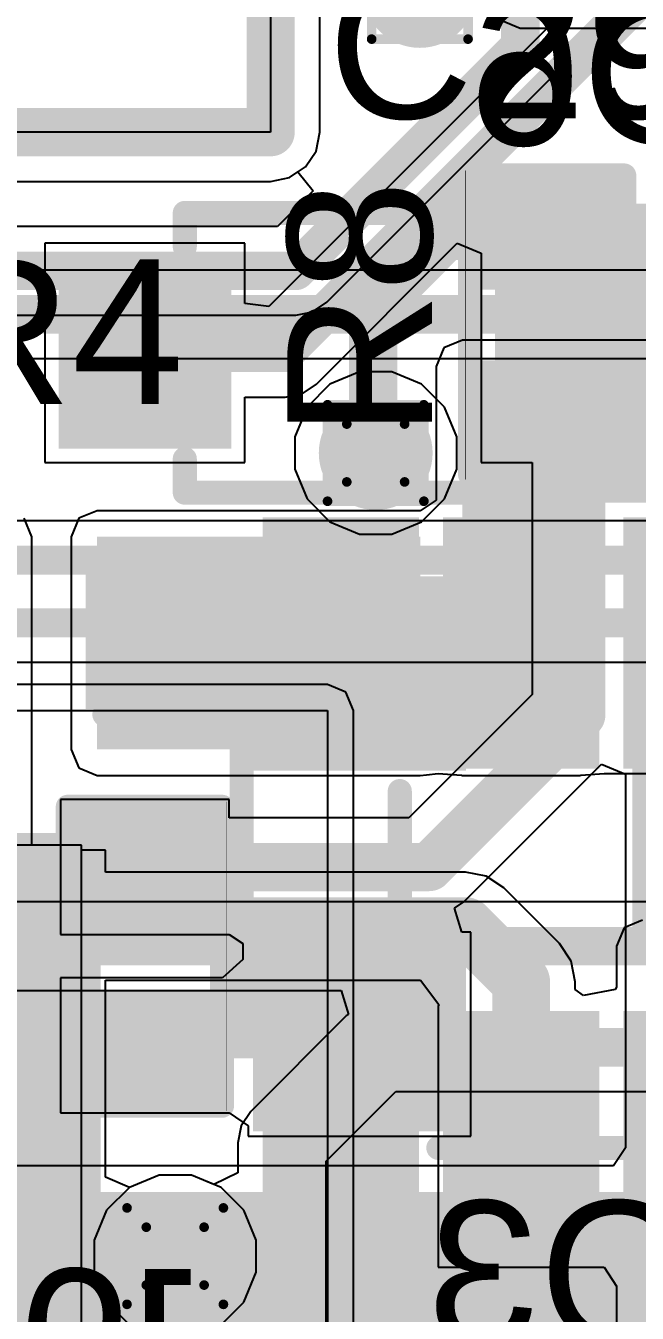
# Model space of a CAD drawing. Header units: inches. Extents: x -6 to 5433, y -4 to 5447.
# Drawn here: x 52.21 to 55.43, y 5.28 to 12.06 of the extents above; entities that cross this region are included whole.
import ezdxf

# ---------------------------------------------------------------- set-up
doc = ezdxf.new("R2010")
doc.units = ezdxf.units.IN
for name, color, linetype in [('Board_outline', 216, 'Continuous'), ('Bottom Layer', 5, 'Continuous'), ('Bottom Overlay', 54, 'Continuous'), ('Bottom Paste', 16, 'Continuous'), ('Bottom Solder', 6, 'Continuous'), ('Drill Drawing', 1, 'Continuous'), ('Ground', 16, 'Continuous'), ('Multi-Layer', 9, 'Continuous'), ('Power', 76, 'Continuous'), ('Top Layer', 1, 'Continuous'), ('Top Overlay', 2, 'Continuous'), ('Top Paste', 8, 'Continuous'), ('Top Solder', 216, 'Continuous'), ('Via Holes', 16, 'Continuous')]:
    doc.layers.add(name, color=color, linetype=linetype)
doc.styles.add('Arial', font='', dxfattribs={"height": 0.2})
doc.styles.get('Arial').set_extended_font_data('Arial')

# ---------------------------------------------------------------- blocks, each defined once
blk = doc.blocks.new('SOT_23_6_THIN_49')
at = {"layer": 'Top Layer'}
for points in [[(-1.86, 1.26), (-0.74, 1.26), (-0.74, 0.64), (-1.86, 0.64)], [(0.74, 1.26), (1.86, 1.26), (1.86, 0.64), (0.74, 0.64)], [(-1.86, 0.31), (-0.74, 0.31), (-0.74, -0.31), (-1.86, -0.31)], [(0.74, 0.31), (1.86, 0.31), (1.86, -0.31), (0.74, -0.31)], [(-1.86, -0.64), (-0.74, -0.64), (-0.74, -1.26), (-1.86, -1.26)], [(0.74, -0.64), (1.86, -0.64), (1.86, -1.26), (0.74, -1.26)]]:
    blk.add_hatch(color=1, dxfattribs=at).paths.add_polyline_path(points)
at = {"layer": 'Top Paste'}
for points in [[(-1.86, 1.26), (-0.74, 1.26), (-0.74, 0.64), (-1.86, 0.64)], [(0.74, 1.26), (1.86, 1.26), (1.86, 0.64), (0.74, 0.64)], [(-1.86, 0.31), (-0.74, 0.31), (-0.74, -0.31), (-1.86, -0.31)], [(0.74, 0.31), (1.86, 0.31), (1.86, -0.31), (0.74, -0.31)], [(-1.86, -0.64), (-0.74, -0.64), (-0.74, -1.26), (-1.86, -1.26)], [(0.74, -0.64), (1.86, -0.64), (1.86, -1.26), (0.74, -1.26)]]:
    blk.add_hatch(color=8, dxfattribs=at).paths.add_polyline_path(points)
at = {"layer": 'Top Solder'}
for points in [[(-1.9616, 1.3616), (-0.6384, 1.3616), (-0.6384, 0.5384), (-1.9616, 0.5384)], [(0.6384, 1.3616), (1.9616, 1.3616), (1.9616, 0.5384), (0.6384, 0.5384)], [(-1.9616, 0.4116), (-0.6384, 0.4116), (-0.6384, -0.4116), (-1.9616, -0.4116)], [(0.6384, 0.4116), (1.9616, 0.4116), (1.9616, -0.4116), (0.6384, -0.4116)], [(-1.9616, -0.5384), (-0.6384, -0.5384), (-0.6384, -1.3616), (-1.9616, -1.3616)], [(0.6384, -0.5384), (1.9616, -0.5384), (1.9616, -1.3616), (0.6384, -1.3616)]]:
    blk.add_hatch(color=216, dxfattribs=at).paths.add_polyline_path(points)
at = {"layer": 'Top Overlay'}
for points in [[(-0.762, 1.4732, 0.127, 0.127, 0), (0.762, 1.4732, 0.127, 0.127, 0)], [(-2.1336, 1.0922, 0.127, 0.127, 0), (-2.0066, 0.9652, 0.127, 0.127, 0)], [(-2.1336, 1.0922, 0.127, 0.127, 0), (-2.1336, 0.8382, 0.127, 0.127, 0)], [(-2.0066, 0.9652, 0.127, 0.127, 0), (-2.1336, 0.8382, 0.127, 0.127, 0)], [(-0.762, -1.4732, 0.127, 0.127, 0), (0.7874, -1.4732, 0.127, 0.127, 0)]]:
    blk.add_lwpolyline(points, format="xyseb", dxfattribs=at)
for points in [[(-0.7937, 1.4732, 0.0635, 0.0635, 1), (-0.7302, 1.4732, 0.0635, 0.0635, 1)], [(0.7302, 1.4732, 0.0635, 0.0635, 1), (0.7937, 1.4732, 0.0635, 0.0635, 1)], [(-2.1654, 1.0922, 0.0635, 0.0635, 1), (-2.1019, 1.0922, 0.0635, 0.0635, 1)], [(-2.1654, 1.0922, 0.0635, 0.0635, 1), (-2.1019, 1.0922, 0.0635, 0.0635, 1)], [(-2.0383, 0.9652, 0.0635, 0.0635, 1), (-1.9748, 0.9652, 0.0635, 0.0635, 1)], [(-2.0383, 0.9652, 0.0635, 0.0635, 1), (-1.9748, 0.9652, 0.0635, 0.0635, 1)], [(-2.1654, 0.8382, 0.0635, 0.0635, 1), (-2.1019, 0.8382, 0.0635, 0.0635, 1)], [(-2.1654, 0.8382, 0.0635, 0.0635, 1), (-2.1019, 0.8382, 0.0635, 0.0635, 1)], [(-0.7937, -1.4732, 0.0635, 0.0635, 1), (-0.7302, -1.4732, 0.0635, 0.0635, 1)], [(0.7557, -1.4732, 0.0635, 0.0635, 1), (0.8192, -1.4732, 0.0635, 0.0635, 1)]]:
    blk.add_lwpolyline(points, format="xyseb", close=True, dxfattribs=at)
blk = doc.blocks.new('R___0402_B_96')
at = {"layer": 'Bottom Layer'}
for points in [[(-0.2413, 0.3175), (-0.2413, -0.3175), (-0.6985, -0.3175), (-0.6985, 0.3175)], [(0.6985, 0.3175), (0.6985, -0.3175), (0.2413, -0.3175), (0.2413, 0.3175)]]:
    blk.add_hatch(color=5, dxfattribs=at).paths.add_polyline_path(points)
at = {"layer": 'Bottom Paste'}
for points in [[(-0.2413, 0.3175), (-0.2413, -0.3175), (-0.6985, -0.3175), (-0.6985, 0.3175)], [(0.6985, 0.3175), (0.6985, -0.3175), (0.2413, -0.3175), (0.2413, 0.3175)]]:
    blk.add_hatch(color=16, dxfattribs=at).paths.add_polyline_path(points)
at = {"layer": 'Bottom Solder'}
for points in [[(-0.1863, 0.3725), (-0.1863, -0.3725), (-0.7535, -0.3725), (-0.7535, 0.3725)], [(0.7535, 0.3725), (0.7535, -0.3725), (0.1863, -0.3725), (0.1863, 0.3725)]]:
    blk.add_hatch(color=6, dxfattribs=at).paths.add_polyline_path(points)
at = {"layer": 'Bottom Overlay'}
for points in [[(-0.7874, -0.4064, 0.127, 0.127, 0), (-0.7874, 0.4064, 0.127, 0.127, 0)], [(0.7874, 0.4064, 0.127, 0.127, 0), (-0.7874, 0.4064, 0.127, 0.127, 0)], [(0.8128, 0.4318, 0.00323, 0.00323, 0), (-0.8128, 0.4318, 0.00323, 0.00323, 0)], [(0.7874, -0.4064, 0.127, 0.127, 0), (0.7874, 0.4064, 0.127, 0.127, 0)], [(0.7874, -0.4064, 0.127, 0.127, 0), (-0.7874, -0.4064, 0.127, 0.127, 0)]]:
    blk.add_lwpolyline(points, format="xyseb", dxfattribs=at)
for points in [[(-0.8191, 0.4064, 0.0635, 0.0635, 1), (-0.7556, 0.4064, 0.0635, 0.0635, 1)], [(-0.8191, 0.4064, 0.0635, 0.0635, 1), (-0.7556, 0.4064, 0.0635, 0.0635, 1)], [(-0.8136, 0.4318, 0.00161, 0.00161, 1), (-0.812, 0.4318, 0.00161, 0.00161, 1)], [(0.7556, 0.4064, 0.0635, 0.0635, 1), (0.8191, 0.4064, 0.0635, 0.0635, 1)], [(0.7556, 0.4064, 0.0635, 0.0635, 1), (0.8191, 0.4064, 0.0635, 0.0635, 1)], [(0.812, 0.4318, 0.00161, 0.00161, 1), (0.8136, 0.4318, 0.00161, 0.00161, 1)], [(-0.8191, -0.4064, 0.0635, 0.0635, 1), (-0.7556, -0.4064, 0.0635, 0.0635, 1)], [(-0.8191, -0.4064, 0.0635, 0.0635, 1), (-0.7556, -0.4064, 0.0635, 0.0635, 1)], [(0.7556, -0.4064, 0.0635, 0.0635, 1), (0.8191, -0.4064, 0.0635, 0.0635, 1)], [(0.7556, -0.4064, 0.0635, 0.0635, 1), (0.8191, -0.4064, 0.0635, 0.0635, 1)]]:
    blk.add_lwpolyline(points, format="xyseb", close=True, dxfattribs=at)
blk = doc.blocks.new('R___0402_100')
at = {"layer": 'Top Layer'}
for points in [[(-0.6985, -0.3175), (-0.6985, 0.3175), (-0.2413, 0.3175), (-0.2413, -0.3175)], [(0.2413, -0.3175), (0.2413, 0.3175), (0.6985, 0.3175), (0.6985, -0.3175)]]:
    blk.add_hatch(color=1, dxfattribs=at).paths.add_polyline_path(points)
at = {"layer": 'Top Paste'}
for points in [[(-0.6985, -0.3175), (-0.6985, 0.3175), (-0.2413, 0.3175), (-0.2413, -0.3175)], [(0.2413, -0.3175), (0.2413, 0.3175), (0.6985, 0.3175), (0.6985, -0.3175)]]:
    blk.add_hatch(color=8, dxfattribs=at).paths.add_polyline_path(points)
at = {"layer": 'Top Solder'}
for points in [[(-0.7535, -0.3725), (-0.7535, 0.3725), (-0.1863, 0.3725), (-0.1863, -0.3725)], [(0.1863, -0.3725), (0.1863, 0.3725), (0.7535, 0.3725), (0.7535, -0.3725)]]:
    blk.add_hatch(color=216, dxfattribs=at).paths.add_polyline_path(points)
at = {"layer": 'Top Overlay'}
for points in [[(0.7874, 0.4064, 0.127, 0.127, 0), (-0.7874, 0.4064, 0.127, 0.127, 0)], [(-0.7874, -0.4064, 0.127, 0.127, 0), (-0.7874, 0.4064, 0.127, 0.127, 0)], [(0.7874, -0.4064, 0.127, 0.127, 0), (0.7874, 0.4064, 0.127, 0.127, 0)], [(0.7874, -0.4064, 0.127, 0.127, 0), (-0.7874, -0.4064, 0.127, 0.127, 0)], [(0.8128, -0.4318, 0.00323, 0.00323, 0), (-0.8128, -0.4318, 0.00323, 0.00323, 0)]]:
    blk.add_lwpolyline(points, format="xyseb", dxfattribs=at)
for points in [[(-0.8191, 0.4064, 0.0635, 0.0635, 1), (-0.7556, 0.4064, 0.0635, 0.0635, 1)], [(-0.8191, 0.4064, 0.0635, 0.0635, 1), (-0.7556, 0.4064, 0.0635, 0.0635, 1)], [(0.7556, 0.4064, 0.0635, 0.0635, 1), (0.8191, 0.4064, 0.0635, 0.0635, 1)], [(0.7556, 0.4064, 0.0635, 0.0635, 1), (0.8191, 0.4064, 0.0635, 0.0635, 1)], [(-0.8191, -0.4064, 0.0635, 0.0635, 1), (-0.7556, -0.4064, 0.0635, 0.0635, 1)], [(-0.8191, -0.4064, 0.0635, 0.0635, 1), (-0.7556, -0.4064, 0.0635, 0.0635, 1)], [(0.7556, -0.4064, 0.0635, 0.0635, 1), (0.8191, -0.4064, 0.0635, 0.0635, 1)], [(0.7556, -0.4064, 0.0635, 0.0635, 1), (0.8191, -0.4064, 0.0635, 0.0635, 1)], [(-0.8136, -0.4318, 0.00161, 0.00161, 1), (-0.812, -0.4318, 0.00161, 0.00161, 1)], [(0.812, -0.4318, 0.00161, 0.00161, 1), (0.8136, -0.4318, 0.00161, 0.00161, 1)]]:
    blk.add_lwpolyline(points, format="xyseb", close=True, dxfattribs=at)
blk = doc.blocks.new('SOT_23_B_110')
at = {"layer": 'Bottom Layer'}
for points in [[(-1.36, 1.46), (-0.54, 1.46), (-0.54, 0.54), (-1.36, 0.54)], [(0.54, 1.46), (1.36, 1.46), (1.36, 0.54), (0.54, 0.54)], [(-0.41, -0.54), (0.41, -0.54), (0.41, -1.46), (-0.41, -1.46)]]:
    blk.add_hatch(color=5, dxfattribs=at).paths.add_polyline_path(points)
at = {"layer": 'Bottom Paste'}
for points in [[(-1.36, 1.46), (-0.54, 1.46), (-0.54, 0.54), (-1.36, 0.54)], [(0.54, 1.46), (1.36, 1.46), (1.36, 0.54), (0.54, 0.54)], [(-0.41, -0.54), (0.41, -0.54), (0.41, -1.46), (-0.41, -1.46)]]:
    blk.add_hatch(color=16, dxfattribs=at).paths.add_polyline_path(points)
at = {"layer": 'Bottom Solder'}
for points in [[(-1.4616, 1.5616), (-0.4384, 1.5616), (-0.4384, 0.4384), (-1.4616, 0.4384)], [(0.4384, 1.5616), (1.4616, 1.5616), (1.4616, 0.4384), (0.4384, 0.4384)], [(-0.5116, -0.4384), (0.5116, -0.4384), (0.5116, -1.5616), (-0.5116, -1.5616)]]:
    blk.add_hatch(color=6, dxfattribs=at).paths.add_polyline_path(points)
at = {"layer": 'Bottom Overlay'}
for points in [[(-1.6764, 1.2954, 0.127, 0.127, 0), (-1.6764, 1.0414, 0.127, 0.127, 0)], [(-1.6764, 1.2954, 0.127, 0.127, 0), (-1.5494, 1.1684, 0.127, 0.127, 0)], [(-1.5494, 1.1684, 0.127, 0.127, 0), (-1.6764, 1.0414, 0.127, 0.127, 0)], [(-0.3302, 0.7874, 0.127, 0.127, 0), (0.3302, 0.7874, 0.127, 0.127, 0)], [(-1.5494, 0.5842, 0.127, 0.127, 0), (-1.5494, -0.8128, 0.127, 0.127, 0)], [(1.5494, 0.5842, 0.127, 0.127, 0), (1.5494, -0.8128, 0.127, 0.127, 0)], [(-1.5494, -0.8128, 0.127, 0.127, 0), (-0.5588, -0.8128, 0.127, 0.127, 0)], [(0.5588, -0.8128, 0.127, 0.127, 0), (1.5494, -0.8128, 0.127, 0.127, 0)]]:
    blk.add_lwpolyline(points, format="xyseb", dxfattribs=at)
for points in [[(-1.7082, 1.2954, 0.0635, 0.0635, 1), (-1.6446, 1.2954, 0.0635, 0.0635, 1)], [(-1.7082, 1.2954, 0.0635, 0.0635, 1), (-1.6446, 1.2954, 0.0635, 0.0635, 1)], [(-1.5812, 1.1684, 0.0635, 0.0635, 1), (-1.5176, 1.1684, 0.0635, 0.0635, 1)], [(-1.5812, 1.1684, 0.0635, 0.0635, 1), (-1.5176, 1.1684, 0.0635, 0.0635, 1)], [(-1.7082, 1.0414, 0.0635, 0.0635, 1), (-1.6446, 1.0414, 0.0635, 0.0635, 1)], [(-1.7082, 1.0414, 0.0635, 0.0635, 1), (-1.6446, 1.0414, 0.0635, 0.0635, 1)], [(-0.3619, 0.7874, 0.0635, 0.0635, 1), (-0.2984, 0.7874, 0.0635, 0.0635, 1)], [(0.2984, 0.7874, 0.0635, 0.0635, 1), (0.3619, 0.7874, 0.0635, 0.0635, 1)], [(-1.5812, 0.5842, 0.0635, 0.0635, 1), (-1.5176, 0.5842, 0.0635, 0.0635, 1)], [(1.5176, 0.5842, 0.0635, 0.0635, 1), (1.5812, 0.5842, 0.0635, 0.0635, 1)], [(-1.5812, -0.8128, 0.0635, 0.0635, 1), (-1.5176, -0.8128, 0.0635, 0.0635, 1)], [(-1.5812, -0.8128, 0.0635, 0.0635, 1), (-1.5176, -0.8128, 0.0635, 0.0635, 1)], [(-0.5905, -0.8128, 0.0635, 0.0635, 1), (-0.5271, -0.8128, 0.0635, 0.0635, 1)], [(0.5271, -0.8128, 0.0635, 0.0635, 1), (0.5905, -0.8128, 0.0635, 0.0635, 1)], [(1.5176, -0.8128, 0.0635, 0.0635, 1), (1.5812, -0.8128, 0.0635, 0.0635, 1)], [(1.5176, -0.8128, 0.0635, 0.0635, 1), (1.5812, -0.8128, 0.0635, 0.0635, 1)]]:
    blk.add_lwpolyline(points, format="xyseb", close=True, dxfattribs=at)
blk = doc.blocks.new('VLS3012HBX_3R3M_146')
at = {"layer": 'Top Layer'}
for points in [[(-1.5, 1.7), (-0.5, 1.7), (-0.5, -1.7), (-1.5, -1.7)], [(0.5, 1.7), (1.5, 1.7), (1.5, -1.7), (0.5, -1.7)]]:
    blk.add_hatch(color=1, dxfattribs=at).paths.add_polyline_path(points)
at = {"layer": 'Top Paste'}
for points in [[(-1.5, 1.7), (-0.5, 1.7), (-0.5, -1.7), (-1.5, -1.7)], [(0.5, 1.7), (1.5, 1.7), (1.5, -1.7), (0.5, -1.7)]]:
    blk.add_hatch(color=8, dxfattribs=at).paths.add_polyline_path(points)
at = {"layer": 'Top Solder'}
for points in [[(-1.6016, 1.8016), (-0.3984, 1.8016), (-0.3984, -1.8016), (-1.6016, -1.8016)], [(0.3984, 1.8016), (1.6016, 1.8016), (1.6016, -1.8016), (0.3984, -1.8016)]]:
    blk.add_hatch(color=216, dxfattribs=at).paths.add_polyline_path(points)
at = {"layer": 'Top Overlay'}
for points in [[(1.4732, 1.8542, 0.127, 0.127, 0), (-1.4986, 1.8542, 0.127, 0.127, 0)], [(1.4732, -1.8542, 0.127, 0.127, 0), (-1.4986, -1.8542, 0.127, 0.127, 0)]]:
    blk.add_lwpolyline(points, format="xyseb", dxfattribs=at)
for points in [[(-1.5304, 1.8542, 0.0635, 0.0635, 1), (-1.4668, 1.8542, 0.0635, 0.0635, 1)], [(1.4414, 1.8542, 0.0635, 0.0635, 1), (1.505, 1.8542, 0.0635, 0.0635, 1)], [(-1.5304, -1.8542, 0.0635, 0.0635, 1), (-1.4668, -1.8542, 0.0635, 0.0635, 1)], [(1.4414, -1.8542, 0.0635, 0.0635, 1), (1.505, -1.8542, 0.0635, 0.0635, 1)]]:
    blk.add_lwpolyline(points, format="xyseb", close=True, dxfattribs=at)
blk = doc.blocks.new('SOD_323_B_163')
at = {"layer": 'Bottom Layer'}
for points in [[(-0.75, -0.45), (-1.55, -0.45), (-1.55, 0.45), (-0.75, 0.45)], [(1.55, -0.45), (0.75, -0.45), (0.75, 0.45), (1.55, 0.45)]]:
    blk.add_hatch(color=5, dxfattribs=at).paths.add_polyline_path(points)
at = {"layer": 'Bottom Overlay'}
for points in [[(-2.0068, 0.4838), (-0.9146, 0.4838), (-0.9146, 0.7886), (-2.0068, 0.7886)], [(-2.0068, -0.5068), (-1.575, -0.5068), (-1.575, 0.5092), (-2.0068, 0.5092)], [(-2.0068, -0.7862), (-0.9146, -0.7862), (-0.9146, -0.4814), (-2.0068, -0.4814)]]:
    blk.add_hatch(color=54, dxfattribs=at).paths.add_polyline_path(points)
at = {"layer": 'Bottom Paste'}
for points in [[(-0.75, -0.45), (-1.55, -0.45), (-1.55, 0.45), (-0.75, 0.45)], [(1.55, -0.45), (0.75, -0.45), (0.75, 0.45), (1.55, 0.45)]]:
    blk.add_hatch(color=16, dxfattribs=at).paths.add_polyline_path(points)
at = {"layer": 'Bottom Solder'}
for points in [[(-0.695, -0.505), (-1.605, -0.505), (-1.605, 0.505), (-0.695, 0.505)], [(1.605, -0.505), (0.695, -0.505), (0.695, 0.505), (1.605, 0.505)]]:
    blk.add_hatch(color=6, dxfattribs=at).paths.add_polyline_path(points)
at = {"layer": 'Bottom Overlay'}
for points in [[(0.9398, 0.7366, 0.127, 0.127, 0), (-0.9144, 0.7366, 0.127, 0.127, 0)], [(0.9398, 0.7366, 0.127, 0.127, 0), (0.9398, 0.5588, 0.127, 0.127, 0)], [(0.9398, -0.5588, 0.127, 0.127, 0), (0.9398, -0.7366, 0.127, 0.127, 0)], [(0.9398, -0.7366, 0.127, 0.127, 0), (-0.9144, -0.7366, 0.127, 0.127, 0)]]:
    blk.add_lwpolyline(points, format="xyseb", dxfattribs=at)
for points in [[(-0.9461, 0.7366, 0.0635, 0.0635, 1), (-0.8827, 0.7366, 0.0635, 0.0635, 1)], [(0.908, 0.7366, 0.0635, 0.0635, 1), (0.9715, 0.7366, 0.0635, 0.0635, 1)], [(0.908, 0.7366, 0.0635, 0.0635, 1), (0.9715, 0.7366, 0.0635, 0.0635, 1)], [(0.908, 0.5588, 0.0635, 0.0635, 1), (0.9715, 0.5588, 0.0635, 0.0635, 1)], [(0.908, -0.5588, 0.0635, 0.0635, 1), (0.9715, -0.5588, 0.0635, 0.0635, 1)], [(-0.9461, -0.7366, 0.0635, 0.0635, 1), (-0.8827, -0.7366, 0.0635, 0.0635, 1)], [(0.908, -0.7366, 0.0635, 0.0635, 1), (0.9715, -0.7366, 0.0635, 0.0635, 1)], [(0.908, -0.7366, 0.0635, 0.0635, 1), (0.9715, -0.7366, 0.0635, 0.0635, 1)]]:
    blk.add_lwpolyline(points, format="xyseb", close=True, dxfattribs=at)
blk = doc.blocks.new('____0402_217')
at = {"layer": 'Top Layer'}
for points in [[(-0.6985, -0.3175), (-0.6985, 0.3175), (-0.2413, 0.3175), (-0.2413, -0.3175)], [(0.2413, -0.3175), (0.2413, 0.3175), (0.6985, 0.3175), (0.6985, -0.3175)]]:
    blk.add_hatch(color=1, dxfattribs=at).paths.add_polyline_path(points)
at = {"layer": 'Top Paste'}
for points in [[(-0.6985, -0.3175), (-0.6985, 0.3175), (-0.2413, 0.3175), (-0.2413, -0.3175)], [(0.2413, -0.3175), (0.2413, 0.3175), (0.6985, 0.3175), (0.6985, -0.3175)]]:
    blk.add_hatch(color=8, dxfattribs=at).paths.add_polyline_path(points)
at = {"layer": 'Top Solder'}
for points in [[(-0.7585, -0.3775), (-0.7585, 0.3775), (-0.1813, 0.3775), (-0.1813, -0.3775)], [(0.1813, -0.3775), (0.1813, 0.3775), (0.7585, 0.3775), (0.7585, -0.3775)]]:
    blk.add_hatch(color=216, dxfattribs=at).paths.add_polyline_path(points)
at = {"layer": 'Top Overlay'}
for points in [[(-0.7874, -0.4064, 0.127, 0.127, 0), (-0.7874, 0.4064, 0.127, 0.127, 0)], [(-0.7874, 0.4064, 0.127, 0.127, 0), (-0.2794, 0.4064, 0.127, 0.127, 0)], [(0.2794, 0.4064, 0.127, 0.127, 0), (0.7874, 0.4064, 0.127, 0.127, 0)], [(0.7874, -0.4064, 0.127, 0.127, 0), (0.7874, 0.4064, 0.127, 0.127, 0)], [(-0.7874, -0.4064, 0.127, 0.127, 0), (-0.2794, -0.4064, 0.127, 0.127, 0)], [(0.2794, -0.4064, 0.127, 0.127, 0), (0.7874, -0.4064, 0.127, 0.127, 0)]]:
    blk.add_lwpolyline(points, format="xyseb", dxfattribs=at)
for points in [[(-0.8191, 0.4064, 0.0635, 0.0635, 1), (-0.7556, 0.4064, 0.0635, 0.0635, 1)], [(-0.8191, 0.4064, 0.0635, 0.0635, 1), (-0.7556, 0.4064, 0.0635, 0.0635, 1)], [(-0.3111, 0.4064, 0.0635, 0.0635, 1), (-0.2477, 0.4064, 0.0635, 0.0635, 1)], [(0.2477, 0.4064, 0.0635, 0.0635, 1), (0.3111, 0.4064, 0.0635, 0.0635, 1)], [(0.7556, 0.4064, 0.0635, 0.0635, 1), (0.8191, 0.4064, 0.0635, 0.0635, 1)], [(0.7556, 0.4064, 0.0635, 0.0635, 1), (0.8191, 0.4064, 0.0635, 0.0635, 1)], [(-0.8191, -0.4064, 0.0635, 0.0635, 1), (-0.7556, -0.4064, 0.0635, 0.0635, 1)], [(-0.8191, -0.4064, 0.0635, 0.0635, 1), (-0.7556, -0.4064, 0.0635, 0.0635, 1)], [(-0.3111, -0.4064, 0.0635, 0.0635, 1), (-0.2477, -0.4064, 0.0635, 0.0635, 1)], [(0.2477, -0.4064, 0.0635, 0.0635, 1), (0.3111, -0.4064, 0.0635, 0.0635, 1)], [(0.7556, -0.4064, 0.0635, 0.0635, 1), (0.8191, -0.4064, 0.0635, 0.0635, 1)], [(0.7556, -0.4064, 0.0635, 0.0635, 1), (0.8191, -0.4064, 0.0635, 0.0635, 1)]]:
    blk.add_lwpolyline(points, format="xyseb", close=True, dxfattribs=at)

msp = doc.modelspace()

# ---------------------------------------------------------------- hatches: boundary and pattern name
at = {"layer": 'Bottom Layer'}
h = msp.add_hatch(color=5, dxfattribs=at)
edge = h.paths.add_edge_path()
edge.add_arc((54.2836, 12.2442), 0.3, 0, 360)
h = msp.add_hatch(color=5, dxfattribs=at)
edge = h.paths.add_edge_path()
edge.add_arc((54.051, 9.8102), 0.3, 0, 360)
msp.add_hatch(color=5, dxfattribs=at).paths.add_polyline_path([(51.2784, 4.3053), (59.2701, 4.3053), (59.2701, 5.9172), (51.2784, 5.9172)])
h = msp.add_hatch(color=5, dxfattribs=at)
edge = h.paths.add_edge_path()
edge.add_arc((52.9942, 5.5798), 0.3, 0, 360)
at = {"layer": 'Ground'}
h = msp.add_hatch(color=16, dxfattribs=at)
edge = h.paths.add_edge_path()
edge.add_arc((54.2836, 12.2442), 0.3, 0, 360)
h = msp.add_hatch(color=16, dxfattribs=at)
edge = h.paths.add_edge_path()
edge.add_arc((54.051, 9.8102), 0.3, 0, 360)
h = msp.add_hatch(color=16, dxfattribs=at)
edge = h.paths.add_edge_path()
edge.add_arc((52.9942, 5.5798), 0.3, 0, 360)
at = {"layer": 'Power'}
h = msp.add_hatch(color=76, dxfattribs=at)
edge = h.paths.add_edge_path()
edge.add_arc((54.2836, 12.2442), 0.3, 0, 360)
h = msp.add_hatch(color=76, dxfattribs=at)
edge = h.paths.add_edge_path()
edge.add_arc((54.051, 9.8102), 0.3, 0, 360)
h = msp.add_hatch(color=76, dxfattribs=at)
edge = h.paths.add_edge_path()
edge.add_arc((52.9942, 5.5798), 0.3, 0, 360)
at = {"layer": 'Top Layer'}
h = msp.add_hatch(color=1, dxfattribs=at)
edge = h.paths.add_edge_path()
edge.add_arc((54.2836, 12.2442), 0.3, 0, 360)
for points in [[(55.1276, 10.2662), (54.5076, 10.2662), (54.5076, 8.2489), (55.1276, 8.2489)], [(54.6371, 10.2662), (54.6371, 9.7954), (56.2221, 9.7954), (56.2221, 10.2662)], [(54.286, 9.3689), (52.5828, 9.3689), (52.5828, 8.2489), (54.286, 8.2489)]]:
    msp.add_hatch(color=1, dxfattribs=at).paths.add_polyline_path(points)
h = msp.add_hatch(color=1, dxfattribs=at)
edge = h.paths.add_edge_path()
edge.add_arc((54.051, 9.8102), 0.3, 0, 360)
h = msp.add_hatch(color=1, dxfattribs=at)
edge = h.paths.add_edge_path()
edge.add_arc((52.9942, 5.5798), 0.3, 0, 360)
at = {"layer": 'Via Holes'}
h = msp.add_hatch(color=7, dxfattribs=at)
edge = h.paths.add_edge_path()
edge.add_arc((54.051, 9.8102), 0.15, 0, 360)
h = msp.add_hatch(color=7, dxfattribs=at)
edge = h.paths.add_edge_path()
edge.add_arc((52.9942, 5.5798), 0.15, 0, 360)

# ---------------------------------------------------------------- linework, layer by layer
at = {"layer": 'Board_outline'}
for points in [[(53.4972, 11.5, 0.254, 0.254, 0), (53.4972, 28.5, 0.254, 0.254, 0)], [(53.4972, 11.5, 0.254, 0.254, 0), (53.4972, 28.5, 0.254, 0.254, 0)], [(36.4972, 11.5, 0.254, 0.254, 0), (53.4972, 11.5, 0.254, 0.254, 0)]]:
    msp.add_lwpolyline(points, format="xyseb", dxfattribs=at)
msp.add_lwpolyline([(53.4337, 11.5, 0.127, 0.127, 1), (53.5607, 11.5, 0.127, 0.127, 1)], format="xyseb", close=True, dxfattribs=at)
msp.add_lwpolyline([(53.4337, 11.5, 0.127, 0.127, 1), (53.5607, 11.5, 0.127, 0.127, 1)], format="xyseb", close=True, dxfattribs=at)
msp.add_lwpolyline([(53.4337, 11.5, 0.127, 0.127, 1), (53.5607, 11.5, 0.127, 0.127, 1)], format="xyseb", close=True, dxfattribs=at)
at = {"layer": 'Bottom Layer'}
for p, q in [((53.7562, 11.5), (53.7562, 17.9771)), ((55.2935, 12.3873), (53.4885, 10.5823)), ((53.7365, 11.4009), (53.7562, 11.5)), ((53.6803, 11.3169), (53.7365, 11.4009)), ((53.4972, 11.241), (53.5963, 11.2607)), ((53.5963, 11.2607), (53.6803, 11.3169)), ((41.6665, 11.241), (53.4972, 11.241)), ((53.3615, 10.915), (52.3075, 10.915)), ((52.3075, 10.915), (52.3075, 9.761)), ((53.3615, 10.5981), (53.3615, 10.915)), ((53.7386, 10.1732), (54.4805, 10.9151)), ((54.4805, 10.9151), (54.6075, 10.8624)), ((54.6075, 10.8624), (54.6075, 9.761)), ((53.4885, 10.5823), (53.3615, 10.5981)), ((53.663, 10.1227), (53.7386, 10.1732)), ((53.3615, 9.761), (53.3615, 10.1049)), ((53.3615, 10.1049), (53.5738, 10.1049)), ((53.5738, 10.1049), (53.663, 10.1227)), ((52.3075, 9.761), (53.3615, 9.761)), ((54.6075, 9.761), (54.8755, 9.761)), ((54.8755, 9.761), (54.8755, 8.5382)), ((54.8755, 8.5382), (54.2255, 7.8882)), ((54.5159, 7.4461), (55.2408, 8.171)), ((55.2408, 8.171), (55.3678, 8.1184)), ((55.3678, 8.1184), (55.3678, 6.1499)), ((53.279, 7.9848), (52.39, 7.9848)), ((52.39, 7.9848), (52.39, 7.2736)), ((53.279, 7.8882), (53.279, 7.9848)), ((54.2255, 7.8882), (53.279, 7.8882)), ((54.4669, 7.4133), (54.5159, 7.4461)), ((54.5054, 7.2863), (54.4669, 7.4133)), ((52.39, 7.2736), (53.2513, 7.2736)), ((53.2513, 7.2736), (53.279, 7.2736)), ((53.279, 7.2736), (53.3499, 7.2258)), ((54.5523, 7.2863), (54.5054, 7.2863)), ((54.5523, 6.2123), (54.5523, 7.2863)), ((53.3499, 7.2258), (53.3499, 7.1426)), ((53.3499, 7.1426), (53.2427, 7.045)), ((53.2427, 7.045), (52.39, 7.045)), ((52.39, 7.045), (52.39, 6.3338)), ((52.39, 6.3338), (53.279, 6.3338)), ((53.279, 6.3338), (53.3783, 6.2669)), ((53.3783, 6.2669), (53.3783, 6.2123)), ((53.3783, 6.2123), (54.5523, 6.2123)), ((55.3678, 6.1499), (55.3042, 6.0547)), ((55.3042, 6.0547), (51.8633, 6.0547))]:
    msp.add_line(p, q, dxfattribs=at)
for points in [[(53.5738, 10.338, 0.2032, 0.2032, 0), (55.5266, 12.2908, 0.2032, 0.2032, 0)], [(55.1345, 8.4309, 0.254, 0.254, 0), (55.1345, 10.338, 0.254, 0.254, 0)], [(55.1345, 10.338, 0.254, 0.254, 0), (56.8681, 10.338, 0.254, 0.254, 0)], [(52.8345, 10.338, 0.2032, 0.2032, 0), (53.5738, 10.338, 0.2032, 0.2032, 0)], [(54.3328, 7.6292, 0.254, 0.254, 0), (55.1345, 8.4309, 0.254, 0.254, 0)], [(52.8345, 7.6292, 0.254, 0.254, 0), (54.3328, 7.6292, 0.254, 0.254, 0)], [(52.8944, 6.7493, 0.254, 0.254, 0), (53.9653, 6.7493, 0.254, 0.254, 0)], [(52.8345, 6.6894, 0.1524, 0.1524, 0), (52.8944, 6.7493, 0.1524, 0.1524, 0)]]:
    msp.add_lwpolyline(points, format="xyseb", dxfattribs=at)
for points in [[(55.071, 10.338, 0.127, 0.127, 1), (55.198, 10.338, 0.127, 0.127, 1)], [(55.071, 10.338, 0.127, 0.127, 1), (55.198, 10.338, 0.127, 0.127, 1)], [(52.7837, 10.338, 0.1016, 0.1016, 1), (52.8853, 10.338, 0.1016, 0.1016, 1)], [(53.523, 10.338, 0.1016, 0.1016, 1), (53.6246, 10.338, 0.1016, 0.1016, 1)], [(53.523, 10.338, 0.1016, 0.1016, 1), (53.6246, 10.338, 0.1016, 0.1016, 1)], [(55.071, 8.4309, 0.127, 0.127, 1), (55.198, 8.4309, 0.127, 0.127, 1)], [(55.071, 8.4309, 0.127, 0.127, 1), (55.198, 8.4309, 0.127, 0.127, 1)], [(52.771, 7.6292, 0.127, 0.127, 1), (52.898, 7.6292, 0.127, 0.127, 1)], [(54.2693, 7.6292, 0.127, 0.127, 1), (54.3963, 7.6292, 0.127, 0.127, 1)], [(54.2693, 7.6292, 0.127, 0.127, 1), (54.3963, 7.6292, 0.127, 0.127, 1)], [(52.8309, 6.7493, 0.127, 0.127, 1), (52.9579, 6.7493, 0.127, 0.127, 1)], [(53.9018, 6.7493, 0.127, 0.127, 1), (54.0288, 6.7493, 0.127, 0.127, 1)], [(52.8563, 6.7493, 0.0762, 0.0762, 1), (52.9325, 6.7493, 0.0762, 0.0762, 1)], [(52.7964, 6.6894, 0.0762, 0.0762, 1), (52.8726, 6.6894, 0.0762, 0.0762, 1)]]:
    msp.add_lwpolyline(points, format="xyseb", close=True, dxfattribs=at)
at = {"layer": 'Drill Drawing'}
for points in [[(54.0296, 11.9902, 0.0508, 0.0508, 0), (54.0296, 12.4982, 0.0508, 0.0508, 0)], [(54.5376, 11.9902, 0.0508, 0.0508, 0), (54.5376, 12.4982, 0.0508, 0.0508, 0)], [(54.0296, 11.9902, 0.0508, 0.0508, 0), (54.5376, 11.9902, 0.0508, 0.0508, 0)], [(53.797, 10.0642, 0.0508, 0.0508, 0), (54.305, 10.0642, 0.0508, 0.0508, 0)], [(53.797, 9.5562, 0.0508, 0.0508, 0), (53.797, 10.0642, 0.0508, 0.0508, 0)], [(54.305, 9.5562, 0.0508, 0.0508, 0), (54.305, 10.0642, 0.0508, 0.0508, 0)], [(53.8986, 9.9626, 0.0508, 0.0508, 0), (54.2034, 9.9626, 0.0508, 0.0508, 0)], [(53.8986, 9.6578, 0.0508, 0.0508, 0), (53.8986, 9.9626, 0.0508, 0.0508, 0)], [(54.2034, 9.6578, 0.0508, 0.0508, 0), (54.2034, 9.9626, 0.0508, 0.0508, 0)], [(53.8986, 9.6578, 0.0508, 0.0508, 0), (54.2034, 9.6578, 0.0508, 0.0508, 0)], [(53.797, 9.5562, 0.0508, 0.0508, 0), (54.305, 9.5562, 0.0508, 0.0508, 0)], [(52.7402, 5.8338, 0.0508, 0.0508, 0), (53.2482, 5.8338, 0.0508, 0.0508, 0)], [(52.7402, 5.3258, 0.0508, 0.0508, 0), (52.7402, 5.8338, 0.0508, 0.0508, 0)], [(53.2482, 5.3258, 0.0508, 0.0508, 0), (53.2482, 5.8338, 0.0508, 0.0508, 0)], [(52.8418, 5.7322, 0.0508, 0.0508, 0), (53.1466, 5.7322, 0.0508, 0.0508, 0)], [(52.8418, 5.4274, 0.0508, 0.0508, 0), (52.8418, 5.7322, 0.0508, 0.0508, 0)], [(53.1466, 5.4274, 0.0508, 0.0508, 0), (53.1466, 5.7322, 0.0508, 0.0508, 0)], [(52.8418, 5.4274, 0.0508, 0.0508, 0), (53.1466, 5.4274, 0.0508, 0.0508, 0)], [(52.7402, 5.3258, 0.0508, 0.0508, 0), (53.2482, 5.3258, 0.0508, 0.0508, 0)]]:
    msp.add_lwpolyline(points, format="xyseb", dxfattribs=at)
for points in [[(54.0169, 11.9902, 0.0254, 0.0254, 1), (54.0423, 11.9902, 0.0254, 0.0254, 1)], [(54.0169, 11.9902, 0.0254, 0.0254, 1), (54.0423, 11.9902, 0.0254, 0.0254, 1)], [(54.5249, 11.9902, 0.0254, 0.0254, 1), (54.5503, 11.9902, 0.0254, 0.0254, 1)], [(54.5249, 11.9902, 0.0254, 0.0254, 1), (54.5503, 11.9902, 0.0254, 0.0254, 1)], [(53.7843, 10.0642, 0.0254, 0.0254, 1), (53.8097, 10.0642, 0.0254, 0.0254, 1)], [(53.7843, 10.0642, 0.0254, 0.0254, 1), (53.8097, 10.0642, 0.0254, 0.0254, 1)], [(54.2923, 10.0642, 0.0254, 0.0254, 1), (54.3177, 10.0642, 0.0254, 0.0254, 1)], [(54.2923, 10.0642, 0.0254, 0.0254, 1), (54.3177, 10.0642, 0.0254, 0.0254, 1)], [(53.8859, 9.9626, 0.0254, 0.0254, 1), (53.9113, 9.9626, 0.0254, 0.0254, 1)], [(53.8859, 9.9626, 0.0254, 0.0254, 1), (53.9113, 9.9626, 0.0254, 0.0254, 1)], [(54.1907, 9.9626, 0.0254, 0.0254, 1), (54.2161, 9.9626, 0.0254, 0.0254, 1)], [(54.1907, 9.9626, 0.0254, 0.0254, 1), (54.2161, 9.9626, 0.0254, 0.0254, 1)], [(53.8859, 9.6578, 0.0254, 0.0254, 1), (53.9113, 9.6578, 0.0254, 0.0254, 1)], [(53.8859, 9.6578, 0.0254, 0.0254, 1), (53.9113, 9.6578, 0.0254, 0.0254, 1)], [(54.1907, 9.6578, 0.0254, 0.0254, 1), (54.2161, 9.6578, 0.0254, 0.0254, 1)], [(54.1907, 9.6578, 0.0254, 0.0254, 1), (54.2161, 9.6578, 0.0254, 0.0254, 1)], [(53.7843, 9.5562, 0.0254, 0.0254, 1), (53.8097, 9.5562, 0.0254, 0.0254, 1)], [(53.7843, 9.5562, 0.0254, 0.0254, 1), (53.8097, 9.5562, 0.0254, 0.0254, 1)], [(54.2923, 9.5562, 0.0254, 0.0254, 1), (54.3177, 9.5562, 0.0254, 0.0254, 1)], [(54.2923, 9.5562, 0.0254, 0.0254, 1), (54.3177, 9.5562, 0.0254, 0.0254, 1)], [(52.7275, 5.8338, 0.0254, 0.0254, 1), (52.7529, 5.8338, 0.0254, 0.0254, 1)], [(52.7275, 5.8338, 0.0254, 0.0254, 1), (52.7529, 5.8338, 0.0254, 0.0254, 1)], [(53.2355, 5.8338, 0.0254, 0.0254, 1), (53.2609, 5.8338, 0.0254, 0.0254, 1)], [(53.2355, 5.8338, 0.0254, 0.0254, 1), (53.2609, 5.8338, 0.0254, 0.0254, 1)], [(52.8291, 5.7322, 0.0254, 0.0254, 1), (52.8545, 5.7322, 0.0254, 0.0254, 1)], [(52.8291, 5.7322, 0.0254, 0.0254, 1), (52.8545, 5.7322, 0.0254, 0.0254, 1)], [(53.1339, 5.7322, 0.0254, 0.0254, 1), (53.1593, 5.7322, 0.0254, 0.0254, 1)], [(53.1339, 5.7322, 0.0254, 0.0254, 1), (53.1593, 5.7322, 0.0254, 0.0254, 1)], [(52.8291, 5.4274, 0.0254, 0.0254, 1), (52.8545, 5.4274, 0.0254, 0.0254, 1)], [(52.8291, 5.4274, 0.0254, 0.0254, 1), (52.8545, 5.4274, 0.0254, 0.0254, 1)], [(53.1339, 5.4274, 0.0254, 0.0254, 1), (53.1593, 5.4274, 0.0254, 0.0254, 1)], [(53.1339, 5.4274, 0.0254, 0.0254, 1), (53.1593, 5.4274, 0.0254, 0.0254, 1)], [(52.7275, 5.3258, 0.0254, 0.0254, 1), (52.7529, 5.3258, 0.0254, 0.0254, 1)], [(52.7275, 5.3258, 0.0254, 0.0254, 1), (52.7529, 5.3258, 0.0254, 0.0254, 1)], [(53.2355, 5.3258, 0.0254, 0.0254, 1), (53.2609, 5.3258, 0.0254, 0.0254, 1)], [(53.2355, 5.3258, 0.0254, 0.0254, 1), (53.2609, 5.3258, 0.0254, 0.0254, 1)]]:
    msp.add_lwpolyline(points, format="xyseb", close=True, dxfattribs=at)
at = {"layer": 'Ground'}
for p, q in [((53.7562, 11.5), (53.7562, 17.9771)), ((54.7157, 12.088), (54.8129, 12.0478)), ((54.8129, 12.0478), (56.4347, 12.0478)), ((53.7365, 11.4009), (53.7562, 11.5)), ((53.6803, 11.3169), (53.7365, 11.4009)), ((53.4972, 11.241), (53.5963, 11.2607)), ((53.5963, 11.2607), (53.6803, 11.3169)), ((36.4972, 11.241), (53.4972, 11.241)), ((55.5843, 10.7741), (36.3264, 10.7741)), ((36.2298, 10.3079), (55.6809, 10.3079)), ((56.2693, 9.4528), (48.2486, 9.4528)), ((48.2486, 8.7082), (56.4919, 8.7082)), ((57.968, 7.4455), (51.112, 7.4455)), ((51.2085, 6.9794), (53.8686, 6.9794)), ((53.8686, 6.9794), (53.9071, 6.8524)), ((53.9071, 6.8524), (53.8961, 6.845)), ((53.8961, 6.845), (53.3928, 6.3417)), ((53.7907, 6.0803), (54.1575, 6.4471)), ((54.1575, 6.4471), (58.4285, 6.4471)), ((53.3928, 6.3417), (53.3422, 6.2661)), ((53.3422, 6.2661), (53.3245, 6.1769)), ((53.3245, 6.1769), (53.3245, 6.0193)), ((53.7907, 4.2439), (53.7907, 6.0803)), ((52.9093, 6.0068), (52.7524, 5.9418)), ((53.0792, 6.0068), (52.9093, 6.0068)), ((53.1975, 5.9578), (53.0792, 6.0068)), ((53.3245, 6.0193), (53.1975, 5.9578)), ((52.7524, 5.9418), (52.6322, 5.8217)), ((52.6322, 5.8217), (52.5672, 5.6647)), ((52.5672, 5.6647), (52.5672, 5.4949)), ((52.5672, 5.4949), (52.6322, 5.3379)), ((52.6322, 5.3379), (52.7524, 5.2178))]:
    msp.add_line(p, q, dxfattribs=at)
for points in [[(36.2298, 10.541, 0.2032, 0.2032, 0), (55.6809, 10.541, 0.2032, 0.2032, 0)], [(48.02, 9.2456, 0.1524, 0.1524, 0), (56.3551, 9.2456, 0.1524, 0.1524, 0)], [(48.02, 8.9154, 0.1524, 0.1524, 0), (56.4919, 8.9154, 0.1524, 0.1524, 0)], [(51.112, 7.2124, 0.2032, 0.2032, 0), (58.0645, 7.2124, 0.2032, 0.2032, 0)], [(53.5576, 6.1769, 0.2032, 0.2032, 0), (54.0609, 6.6802, 0.2032, 0.2032, 0)], [(54.0609, 6.6802, 0.2032, 0.2032, 0), (58.4285, 6.6802, 0.2032, 0.2032, 0)], [(53.5576, 3.8783, 0.2032, 0.2032, 0), (53.5576, 6.1769, 0.2032, 0.2032, 0)]]:
    msp.add_lwpolyline(points, format="xyseb", dxfattribs=at)
for points in [[(54.0101, 6.6802, 0.1016, 0.1016, 1), (54.1117, 6.6802, 0.1016, 0.1016, 1)], [(54.0101, 6.6802, 0.1016, 0.1016, 1), (54.1117, 6.6802, 0.1016, 0.1016, 1)], [(53.5068, 6.1769, 0.1016, 0.1016, 1), (53.6084, 6.1769, 0.1016, 0.1016, 1)], [(53.5068, 6.1769, 0.1016, 0.1016, 1), (53.6084, 6.1769, 0.1016, 0.1016, 1)]]:
    msp.add_lwpolyline(points, format="xyseb", close=True, dxfattribs=at)
at = {"layer": 'Multi-Layer'}
for p, q in [((53.4972, 28.5), (53.4972, 11.5)), ((53.4972, 11.5), (36.4972, 11.5))]:
    msp.add_line(p, q, dxfattribs=at)
at = {"layer": 'Power'}
for p, q in [((55.046, 11.9534), (55.046, 18.1641)), ((55.0282, 11.8642), (55.046, 11.9534)), ((54.9777, 11.7886), (55.0282, 11.8642)), ((53.7939, 10.6048), (54.9777, 11.7886)), ((53.4972, 11.241), (53.5963, 11.2607)), ((53.5963, 11.2607), (53.6406, 11.2904)), ((53.6406, 11.2904), (53.7216, 11.1917)), ((36.4972, 11.241), (53.4972, 11.241)), ((53.7216, 11.1917), (53.5325, 11.0027)), ((53.5325, 11.0027), (36.3309, 11.0027)), ((53.7183, 10.5543), (53.7939, 10.6048)), ((36.2344, 10.5365), (53.6291, 10.5365)), ((53.6291, 10.5365), (53.7183, 10.5543)), ((53.966, 10.2372), (53.8091, 10.1722)), ((54.1359, 10.2372), (53.966, 10.2372)), ((54.2928, 10.1722), (54.1359, 10.2372)), ((53.8091, 10.1722), (53.689, 10.0521)), ((54.413, 10.0521), (54.2928, 10.1722)), ((53.689, 10.0521), (53.624, 9.8951)), ((54.478, 9.8951), (54.413, 10.0521)), ((53.624, 9.8951), (53.624, 9.7253)), ((54.478, 9.7253), (54.478, 9.8951)), ((53.624, 9.7253), (53.689, 9.5683)), ((54.413, 9.5683), (54.478, 9.7253)), ((53.689, 9.5683), (53.8091, 9.4482)), ((54.2928, 9.4482), (54.413, 9.5683)), ((53.8091, 9.4482), (53.966, 9.3832)), ((54.1359, 9.3832), (54.2928, 9.4482)), ((53.966, 9.3832), (54.1359, 9.3832)), ((53.7969, 8.5908), (48.2762, 8.5908)), ((53.8941, 8.5505), (53.7969, 8.5908)), ((53.9343, 8.4533), (53.8941, 8.5505)), ((48.1618, 8.4533), (53.7969, 8.4533)), ((53.7969, 8.4533), (53.7969, 4.379)), ((53.9343, 4.379), (53.9343, 8.4533))]:
    msp.add_line(p, q, dxfattribs=at)
for points in [[(54.8129, 11.9534, 0.2032, 0.2032, 0), (54.8129, 21.5495, 0.2032, 0.2032, 0)], [(53.6291, 10.7696, 0.2032, 0.2032, 0), (54.8129, 11.9534, 0.2032, 0.2032, 0)], [(36.2344, 10.7696, 0.2032, 0.2032, 0), (53.6291, 10.7696, 0.2032, 0.2032, 0)]]:
    msp.add_lwpolyline(points, format="xyseb", dxfattribs=at)
for points in [[(54.7621, 11.9534, 0.1016, 0.1016, 1), (54.8637, 11.9534, 0.1016, 0.1016, 1)], [(54.7621, 11.9534, 0.1016, 0.1016, 1), (54.8637, 11.9534, 0.1016, 0.1016, 1)], [(53.5783, 10.7696, 0.1016, 0.1016, 1), (53.6799, 10.7696, 0.1016, 0.1016, 1)], [(53.5783, 10.7696, 0.1016, 0.1016, 1), (53.6799, 10.7696, 0.1016, 0.1016, 1)]]:
    msp.add_lwpolyline(points, format="xyseb", close=True, dxfattribs=at)
at = {"layer": 'Top Layer'}
for p, q in [((53.7562, 11.5), (53.7562, 17.9771)), ((53.7365, 11.4009), (53.7562, 11.5)), ((53.6803, 11.3169), (53.7365, 11.4009)), ((53.4972, 11.241), (53.5963, 11.2607)), ((53.5963, 11.2607), (53.6803, 11.3169)), ((36.4972, 11.241), (53.4972, 11.241)), ((54.5076, 10.4037), (54.4104, 10.3634)), ((54.6371, 10.4037), (54.5076, 10.4037)), ((56.2221, 10.4037), (54.6371, 10.4037)), ((54.6371, 10.4037), (54.6371, 10.4037)), ((54.4104, 10.3634), (54.3701, 10.2662)), ((54.3701, 10.2662), (54.3701, 9.5626)), ((54.3701, 9.5626), (54.286, 9.5064)), ((52.5828, 9.5064), (52.4856, 9.4661)), ((54.286, 9.5064), (52.5828, 9.5064)), ((52.2377, 9.3689), (52.1974, 9.4661)), ((52.4856, 9.4661), (52.4453, 9.3689)), ((52.2377, 7.7454), (52.2377, 9.3689)), ((52.4453, 9.3689), (52.4453, 8.2489)), ((52.4453, 8.2489), (52.4856, 8.1517)), ((52.4856, 8.1517), (52.5828, 8.1114)), ((52.5828, 8.1114), (54.2607, 8.1114)), ((54.2607, 8.1114), (54.286, 8.1114)), ((54.286, 8.1114), (54.3179, 8.115)), ((54.3179, 8.115), (54.3806, 8.1219)), ((54.3806, 8.1219), (54.3806, 8.1219)), ((54.3806, 8.1219), (54.5039, 8.113)), ((54.5039, 8.113), (54.5076, 8.1114)), ((54.5076, 8.1114), (55.1276, 8.1114)), ((55.1276, 8.1114), (55.1313, 8.113)), ((55.1313, 8.113), (55.2546, 8.1219)), ((55.2546, 8.1219), (55.3306, 8.1219)), ((55.3306, 8.1219), (55.3306, 8.1219)), ((55.3306, 8.1219), (56.2046, 8.1219)), ((52.5004, 7.7454), (49.4753, 7.7454)), ((52.5004, 7.7454), (52.2377, 7.7454)), ((52.5004, 4.037), (52.5004, 7.7454)), ((52.5004, 7.7182), (52.5004, 7.7454)), ((52.6274, 7.7182), (52.5004, 7.7182)), ((52.6274, 7.6027), (52.6274, 7.7182)), ((54.524, 7.6027), (52.6274, 7.6027)), ((54.5241, 7.6027), (54.524, 7.6027)), ((54.6331, 7.581), (54.5241, 7.6027)), ((54.7255, 7.5192), (54.6331, 7.581)), ((55.019, 7.2257), (54.7255, 7.5192)), ((55.4576, 7.3499), (55.3604, 7.3096)), ((55.3604, 7.3096), (55.3201, 7.2124)), ((55.0808, 7.1333), (55.019, 7.2257)), ((55.019, 7.2257), (55.019, 7.2257)), ((55.3201, 7.2124), (55.3201, 6.9958)), ((55.1025, 7.0243), (55.0808, 7.1333)), ((52.6274, 5.9964), (52.6274, 7.0329)), ((52.6274, 7.0329), (54.287, 7.0329)), ((54.287, 7.0329), (54.3834, 6.9059)), ((55.1025, 6.9836), (55.1025, 7.0243)), ((55.3201, 6.9958), (55.3123, 6.9839)), ((55.1461, 6.9535), (55.1025, 6.9836)), ((55.3123, 6.9839), (55.1461, 6.9535)), ((54.3834, 6.9059), (54.3806, 6.8959)), ((54.3806, 6.8959), (54.3806, 6.8959)), ((54.3806, 6.8959), (54.3806, 5.5219)), ((52.7524, 5.9418), (52.6274, 5.9964)), ((52.9093, 6.0068), (52.7524, 5.9418)), ((53.0792, 6.0068), (52.9093, 6.0068)), ((53.2361, 5.9418), (53.0792, 6.0068)), ((53.3562, 5.8217), (53.2361, 5.9418)), ((53.4212, 5.6647), (53.3562, 5.8217)), ((53.4212, 5.4949), (53.4212, 5.6647)), ((53.3562, 5.3379), (53.4212, 5.4949)), ((54.3806, 5.5219), (55.1931, 5.5219)), ((55.1931, 5.5219), (55.2546, 5.5219)), ((55.2546, 5.5219), (55.3201, 5.422)), ((55.3201, 5.422), (55.3201, -0.5248)), ((53.2361, 5.2178), (53.3562, 5.3379))]:
    msp.add_line(p, q, dxfattribs=at)
for points in [[(54.0376, 10.5682, 0.254, 0.254, 0), (54.4239, 10.9544, 0.254, 0.254, 0)], [(54.4239, 10.9544, 0.254, 0.254, 0), (54.9546, 10.9544, 0.254, 0.254, 0)], [(54.0376, 9.7727, 0.254, 0.254, 0), (54.0376, 10.5682, 0.254, 0.254, 0)], [(54.0376, 9.7727, 0.254, 0.254, 0), (54.051, 9.7594, 0.254, 0.254, 0)], [(52.0177, 7.3178, 0.3048, 0.3048, 0), (54.5241, 7.3178, 0.3048, 0.3048, 0)], [(54.5241, 7.3178, 0.3048, 0.3048, 0), (54.8176, 7.0243, 0.3048, 0.3048, 0)], [(54.8176, 6.2089, 0.3048, 0.3048, 0), (54.8176, 7.0243, 0.3048, 0.3048, 0)]]:
    msp.add_lwpolyline(points, format="xyseb", dxfattribs=at)
for points in [[(54.3604, 10.9544, 0.127, 0.127, 1), (54.4874, 10.9544, 0.127, 0.127, 1)], [(54.3604, 10.9544, 0.127, 0.127, 1), (54.4874, 10.9544, 0.127, 0.127, 1)], [(54.8911, 10.9544, 0.127, 0.127, 1), (55.0181, 10.9544, 0.127, 0.127, 1)], [(53.9741, 10.5682, 0.127, 0.127, 1), (54.1011, 10.5682, 0.127, 0.127, 1)], [(53.9741, 10.5682, 0.127, 0.127, 1), (54.1011, 10.5682, 0.127, 0.127, 1)], [(53.9741, 9.7727, 0.127, 0.127, 1), (54.1011, 9.7727, 0.127, 0.127, 1)], [(53.9741, 9.7727, 0.127, 0.127, 1), (54.1011, 9.7727, 0.127, 0.127, 1)], [(53.9875, 9.7594, 0.127, 0.127, 1), (54.1145, 9.7594, 0.127, 0.127, 1)], [(54.4479, 7.3178, 0.1524, 0.1524, 1), (54.6003, 7.3178, 0.1524, 0.1524, 1)], [(54.4479, 7.3178, 0.1524, 0.1524, 1), (54.6003, 7.3178, 0.1524, 0.1524, 1)], [(54.7414, 7.0243, 0.1524, 0.1524, 1), (54.8938, 7.0243, 0.1524, 0.1524, 1)], [(54.7414, 7.0243, 0.1524, 0.1524, 1), (54.8938, 7.0243, 0.1524, 0.1524, 1)], [(54.7414, 6.2089, 0.1524, 0.1524, 1), (54.8938, 6.2089, 0.1524, 0.1524, 1)]]:
    msp.add_lwpolyline(points, format="xyseb", close=True, dxfattribs=at)

# ---------------------------------------------------------------- block references
for name, p, rotation in [('R___0402_100', (54.9546, 10.4845), 270), ('SOD_323_B_163', (53.9845, 10.338), 180), ('SOT_23_6_THIN_49', (54.8176, 7.5089), 90), ('SOT_23_B_110', (54.9653, 7.6993), 90), ('R___0402_B_96', (52.8345, 7.1593), 270), ('VLS3012HBX_3R3M_146', (51.0004, 5.8912), 180)]:
    msp.add_blockref(name, p, dxfattribs=dict(rotation=rotation))
msp.add_blockref('____0402_217', (52.3415, 8.8392))

# ---------------------------------------------------------------- texts
at = {"layer": 'Bottom Overlay', "style": 'Arial', "text_generation_flag": 2}
for s, p in [('D6', (55.9075, 11.4316)), ('Q3', (55.7427, 5.1095)), ('J9', (53.289, 4.7499))]:
    msp.add_text(s, height=0.762, dxfattribs=at).set_placement(p)
at = {"layer": 'Top Overlay', "style": 'Arial'}
for s, p in [('C29', (53.7972, 11.5725)), ('R4', (51.68, 10.0683))]:
    msp.add_text(s, height=0.762, dxfattribs=at).set_placement(p)
msp.add_text('R8', height=0.762, rotation=90, dxfattribs=at).set_placement((54.347, 9.8883))

doc.saveas('drawing.dxf')
